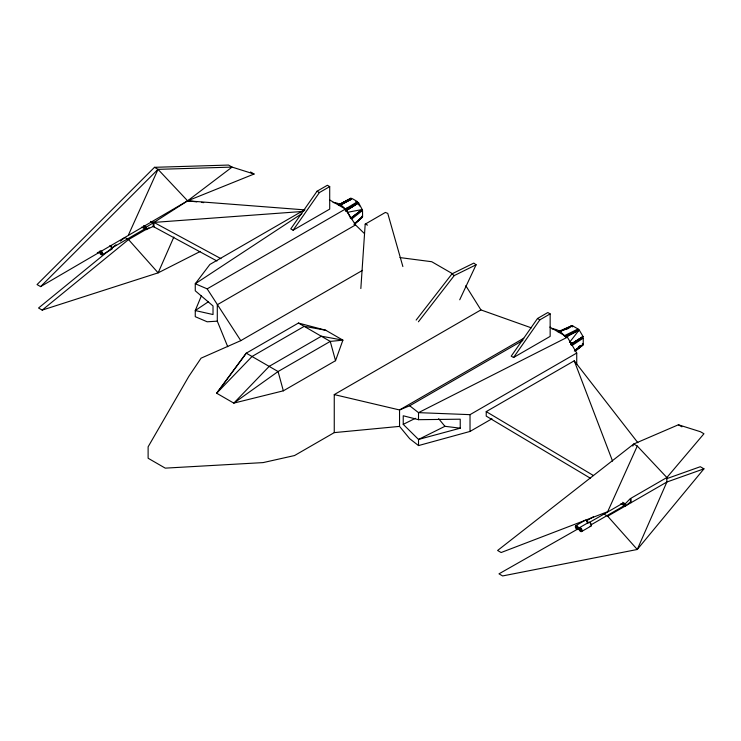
<?xml version="1.0" encoding="UTF-8"?>
<svg xmlns="http://www.w3.org/2000/svg" width="741" height="741" viewBox="0 0 741 741"><rect width="100%" height="100%" fill="white"/><g stroke="black" fill="none" stroke-linecap="round" stroke-linejoin="round"><path stroke-width="1.11" d="M574.331 351.095L583.223 344.287L583.269 338.109L582.491 337.646L571.172 344.991M360.839 288.545L365.193 224.143L385.385 212.435L387.756 213.399L402.872 266.556M335.534 360.691L342.898 340.147L325.762 330.254L298.447 323.048L246.262 353.17L216.668 393.23L233.804 403.123L283.349 390.822L335.534 360.691L330.254 341.406L298.447 323.048M201.404 295.77L195.263 310.553L195.263 316.685L207.174 321.789L217.298 321.168L227.737 346.714M173.857 237.018L158.139 272.845L42.191 310.108L38.541 308.006L115.985 244.734M128.425 235.008L158.018 169.356L232.063 167.096L254.08 174.024L187.612 200.83L40.579 286.619L37.05 284.581L154.489 167.318L228.524 165.058L232.063 167.096L187.612 200.83L153.952 222.411L151.785 221.513M632.805 446.091L633.74 444.007L678.395 424.778L700.421 431.716L703.95 433.754L666.872 477.528L631.045 498.211L631.045 502.713M637.269 446.045L607.676 511.698L501.138 552.527L497.609 550.48L633.74 444.007L637.269 446.045L666.872 477.528L666.872 482.02L637.269 549.479L502.63 575.942L498.98 573.84L578.017 528.889M459.716 299.781L476.093 264.796L473.823 263.092L451.991 273.855L416.155 320.075M317.065 191.215L290.768 228.886L293.103 230.229L329.708 209.101L329.708 186.612L327.374 185.269L317.065 191.215L319.399 192.567L329.708 186.612M293.103 230.229L319.399 192.567M537.512 318.491L511.216 356.162L513.55 357.505L550.155 336.377L550.155 313.888L547.821 312.545L537.512 318.491L539.846 319.843L550.155 313.888M513.55 357.505L539.846 319.843M418.415 321.789L454.261 275.569L476.093 264.796M569.449 342.453L579.212 329.995L583.074 336.544L571.413 343.944M666.492 478.751L700.301 466.719L703.95 468.831L637.269 549.479L607.676 516.199L604.026 514.087L589.021 522.627M625.247 506.214L625.247 503.806L630.461 498.434L630.461 502.037L625.247 506.214L620.865 503.685M40.579 286.619L158.018 169.356L187.612 200.83L196.81 201.867M354.383 224.43L362.053 217.419L361.515 216.465M354.115 224.375L362.581 216.724L362.534 210.49L361.756 210.046L350.919 218.41M575.387 349.993L580.573 345.556M354.254 224.088L362.053 217.419L360.126 218.465M120.44 241.103L124.886 237.463L128.536 239.575L158.139 272.845L200.302 251.44M42.191 310.108L128.536 239.575L148.987 227.765M354.967 223.134L362.053 217.419M575.757 350.4L582.88 345.01L582.296 344.074M351.799 218.91L362.534 210.49M350.373 218.549L362.21 209.546L358.625 202.849L345.788 210.805M350.78 218.132L362.21 209.546L347.446 212.315M578.702 346.797L580.499 345.436M569.81 327.087L571.598 325.808L572.182 326.744M570.82 344.565L572.71 343.24L572.71 344.139M572.571 342.638L570.709 343.935L572.571 342.638L572.033 342.972M347.927 208.767L346.038 210.064L347.927 208.767L347.344 209.027M208.536 301.652L195.263 310.553L213.019 314.536L213.019 305.959L195.263 290.796L195.263 283.757L209.879 264.463L304.625 209.768M572.043 345.501L583.269 338.109M301.911 213.603L195.263 283.757L207.174 288.86L240.788 340.638L362.516 270.354M343.268 202.802L351.012 198.245L351.558 199.209L341.425 204.692M571.218 344.074L583.074 336.544L570.885 344.241M345.51 211.046L358.625 202.849L345.945 210.731M216.946 260.98L153.174 226.477L146.162 229.627L146.162 227.209L153.174 222.874L150.571 221.374M345.213 210.175L357.542 202.58L357.542 201.682L352.17 198.579L340.091 205.007M565.892 336.914L579.212 329.995L565.531 336.988M345.213 209.082L357.542 201.682M110.631 249.346A2.204 1.269 60 0 0 111.984 247.92L145.282 228.645M102.332 254.691L111.687 249.3M207.174 288.86L345.408 209.045L355.532 224.921L364.535 233.674M355.532 224.921L217.298 304.736L217.298 321.168M240.788 340.638L201.07 358.172L188.862 376.308L148.117 446.823L148.117 458.244L165.252 468.136L263.12 462.597L294.529 455.548L334.256 432.614L334.256 394.592L480.928 309.914L531.353 327.855M523.757 338.248L399.547 409.958L334.256 394.592M491.959 418.776L470.026 431.447L418.517 445.573L409.68 438.7L399.547 426.39L399.547 409.958L409.68 405.772L522.868 340.425M409.68 405.772L418.517 412.644L470.026 414.654L576.73 353.049L567.384 337.201L549.859 327.087M590.568 478.343L486.226 416.118L486.226 411.616L574.238 360.802L637.881 442.72M575.942 525.591L585.288 520.201A2.204 1.269 60 0 1 587.011 521.016A2.204 1.269 60 0 1 587.817 523.248M586.696 520.664L593.55 516.699M579.518 527.666L588.863 522.266M604.026 514.087L622.523 503.408M591.383 524.637L624.672 505.418M607.676 516.199L666.872 482.02L703.95 468.831M581.481 531.593A2.204 1.269 60 0 0 581.055 528.268A2.204 1.269 60 0 0 578.962 529.018A2.204 1.269 60 0 0 581.481 531.593L590.827 526.193M566.457 336.71L568.421 335.58L567.643 335.117M339.109 204.766L347.149 200.339M339.035 204.822L351.012 198.245L338.785 204.655M560.391 331.533L571.598 325.808L557.88 331.755M565.652 336.942L578.675 330.329M565.198 336.414L578.054 329.893L578.054 328.985L572.682 325.883L559.103 331.801M567.384 337.201L418.517 412.644L418.517 419.684L460.235 419.193L460.235 428.187L418.517 439.441L403.234 424.352L403.234 415.775L418.517 419.684M403.234 424.352L415.395 418.304M460.235 428.187L444.943 426.307L418.517 439.441L418.517 445.573M564.207 335.812L578.054 328.985M338.961 204.979L351.558 199.209M565.883 329.569L569.032 328.152M562.873 330.282L565.957 329.134M334.256 432.614L399.547 426.39M153.952 226.922L153.952 222.411L303.727 211.38M333.08 202.525C341.897 202.543 347.649 211.129 350.66 218.475M552.036 328.93C557.38 328.634 561.715 332.496 564.911 336.358M187.612 200.83L304.903 209.898M201.413 202.386L203.71 202.645M399.955 257.581L431.734 261.721L452.631 273.79M325.762 330.254L304.282 326.318L252.097 356.44L216.668 393.23L246.262 353.17L278.07 371.537L283.349 390.822M365.193 224.143L367.564 225.107M153.952 222.411L221.003 258.683M347.001 207.906L347.779 208.351M361.803 216.279L362.581 216.724M355.754 201.543L357.542 202.58M329.828 200.051L345.408 209.045M250.551 171.986L254.08 174.024M678.395 424.778L681.924 426.825M154.489 167.318L158.018 169.356M143.532 225.699L146.162 227.209M622.616 502.287L625.247 503.806M141.781 227.098L146.162 229.627M582.445 343.824L583.223 344.287M486.226 411.616L593.55 475.602M451.991 273.855L454.261 275.569M438.635 418.693L444.943 426.307M465.811 285.73L480.928 309.914M358.042 203.117L359.58 205.979M574.238 360.802L612.566 461.124M576.73 353.049L576.73 364.239M572.682 325.883L572.682 326.79M470.026 414.654L470.026 431.447M153.174 222.874L153.174 226.477M144.06 227.746A1.102 0.639 60 0 1 144.467 226.69A1.102 0.639 60 0 1 145.505 227.978A1.102 0.639 60 0 1 144.736 228.589M109.909 245.466A2.204 1.269 60 0 1 111.984 247.92M99.702 251.31A2.204 1.269 60 0 1 102.304 252.357A2.204 1.269 60 0 1 101.554 254.839A2.204 1.269 60 0 1 99.59 251.69M110.854 246.92A1.102 0.639 60 0 1 111.02 247.161M99.09 251.505A2.204 1.269 60 0 1 97.303 252.431M588.391 522.748A2.204 1.269 60 0 1 591.059 523.794A2.204 1.269 60 0 1 590.086 526.147M590.244 523.692A1.102 0.639 60 0 1 590.521 524.183M623.366 504.26A1.102 0.639 60 0 1 624.126 503.565A1.102 0.639 60 0 1 624.876 505.13A1.102 0.639 60 0 1 623.727 505.019M586.474 521.423A1.102 0.639 60 0 1 586.946 522.118M269.233 366.332L233.804 403.123L278.07 371.537L330.254 341.406L342.898 340.147L321.418 336.21L269.233 366.332M582.88 345.01L575.794 350.586L582.88 345.01M100.341 252.422A1.102 0.639 60 0 0 101.508 253.876A1.102 0.639 60 0 0 101.508 252.32A1.102 0.639 60 0 0 100.341 252.422M579.731 529.194A1.102 0.639 60 0 0 580.898 530.649A1.102 0.639 60 0 0 580.898 529.093A1.102 0.639 60 0 0 579.731 529.194M575.377 526.953A2.204 1.269 60 0 0 577.897 529.519A2.204 1.269 60 0 0 577.48 526.203A2.204 1.269 60 0 0 575.377 526.953M576.146 527.129A1.102 0.639 60 0 0 577.313 528.583A1.102 0.639 60 0 0 577.313 527.018A1.102 0.639 60 0 0 576.146 527.129"/></g></svg>
